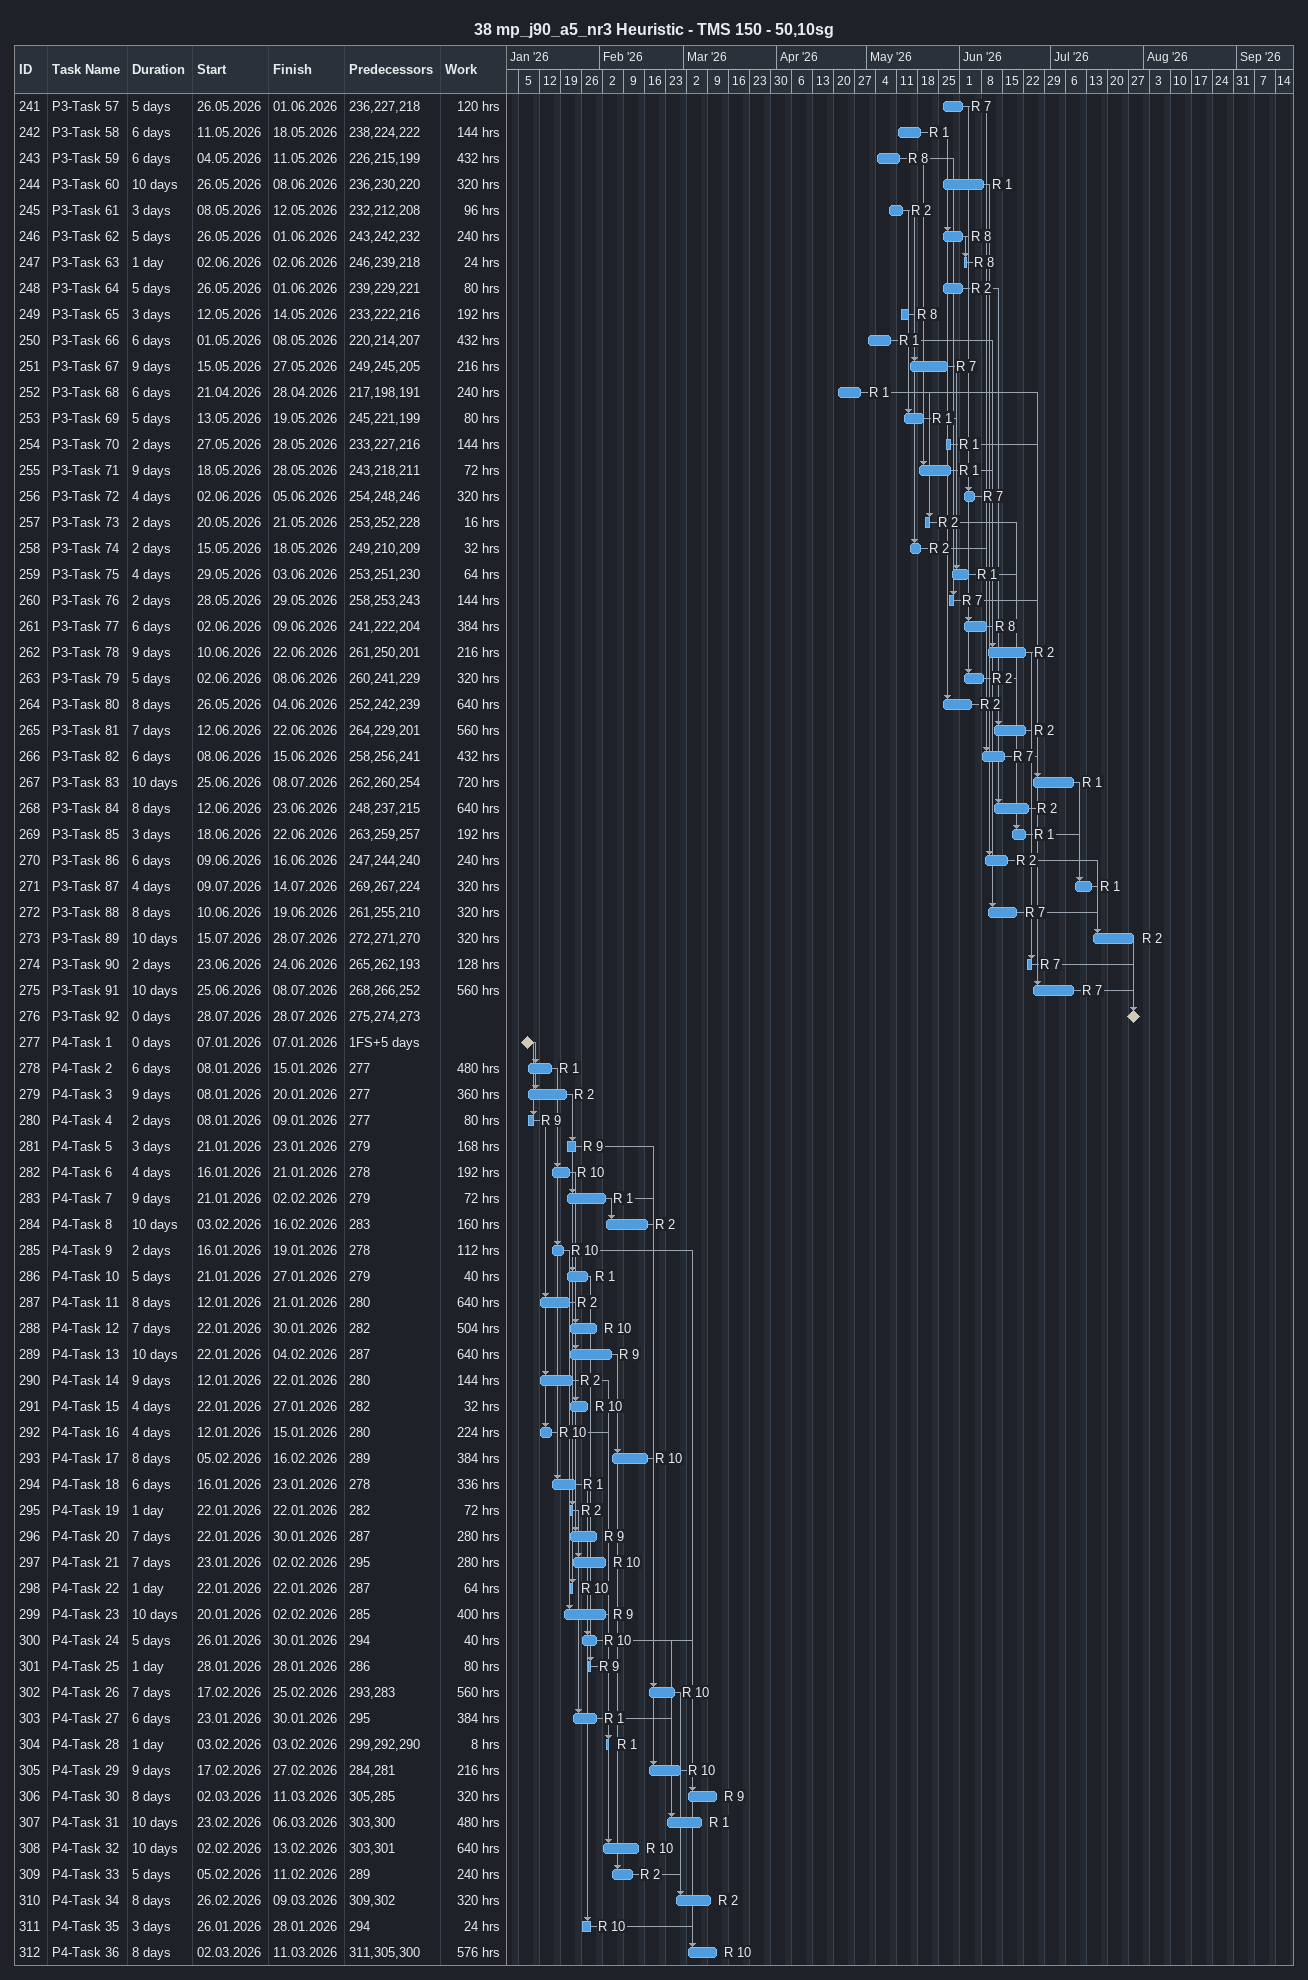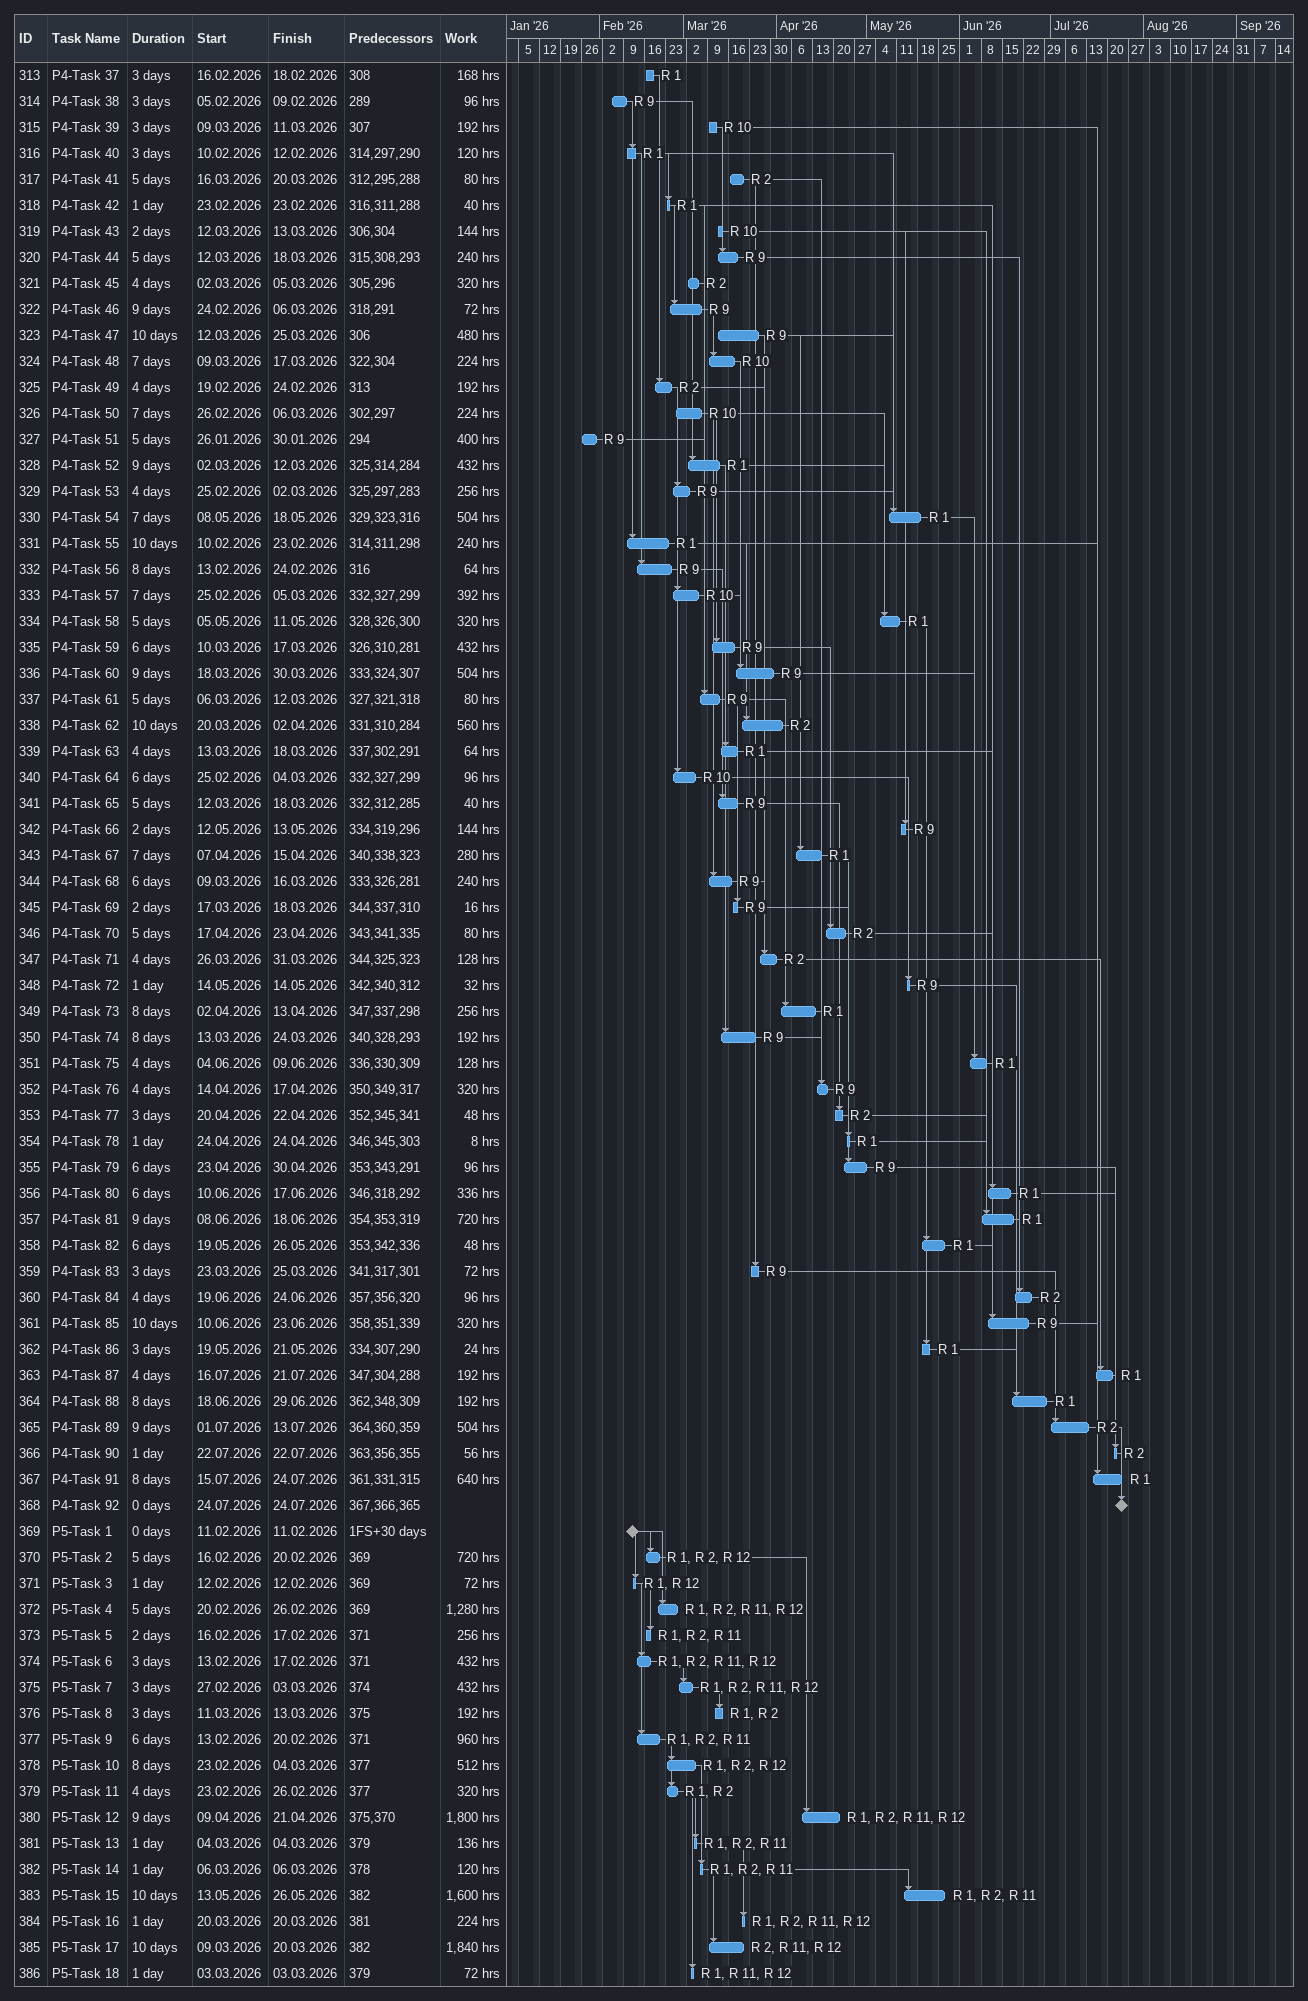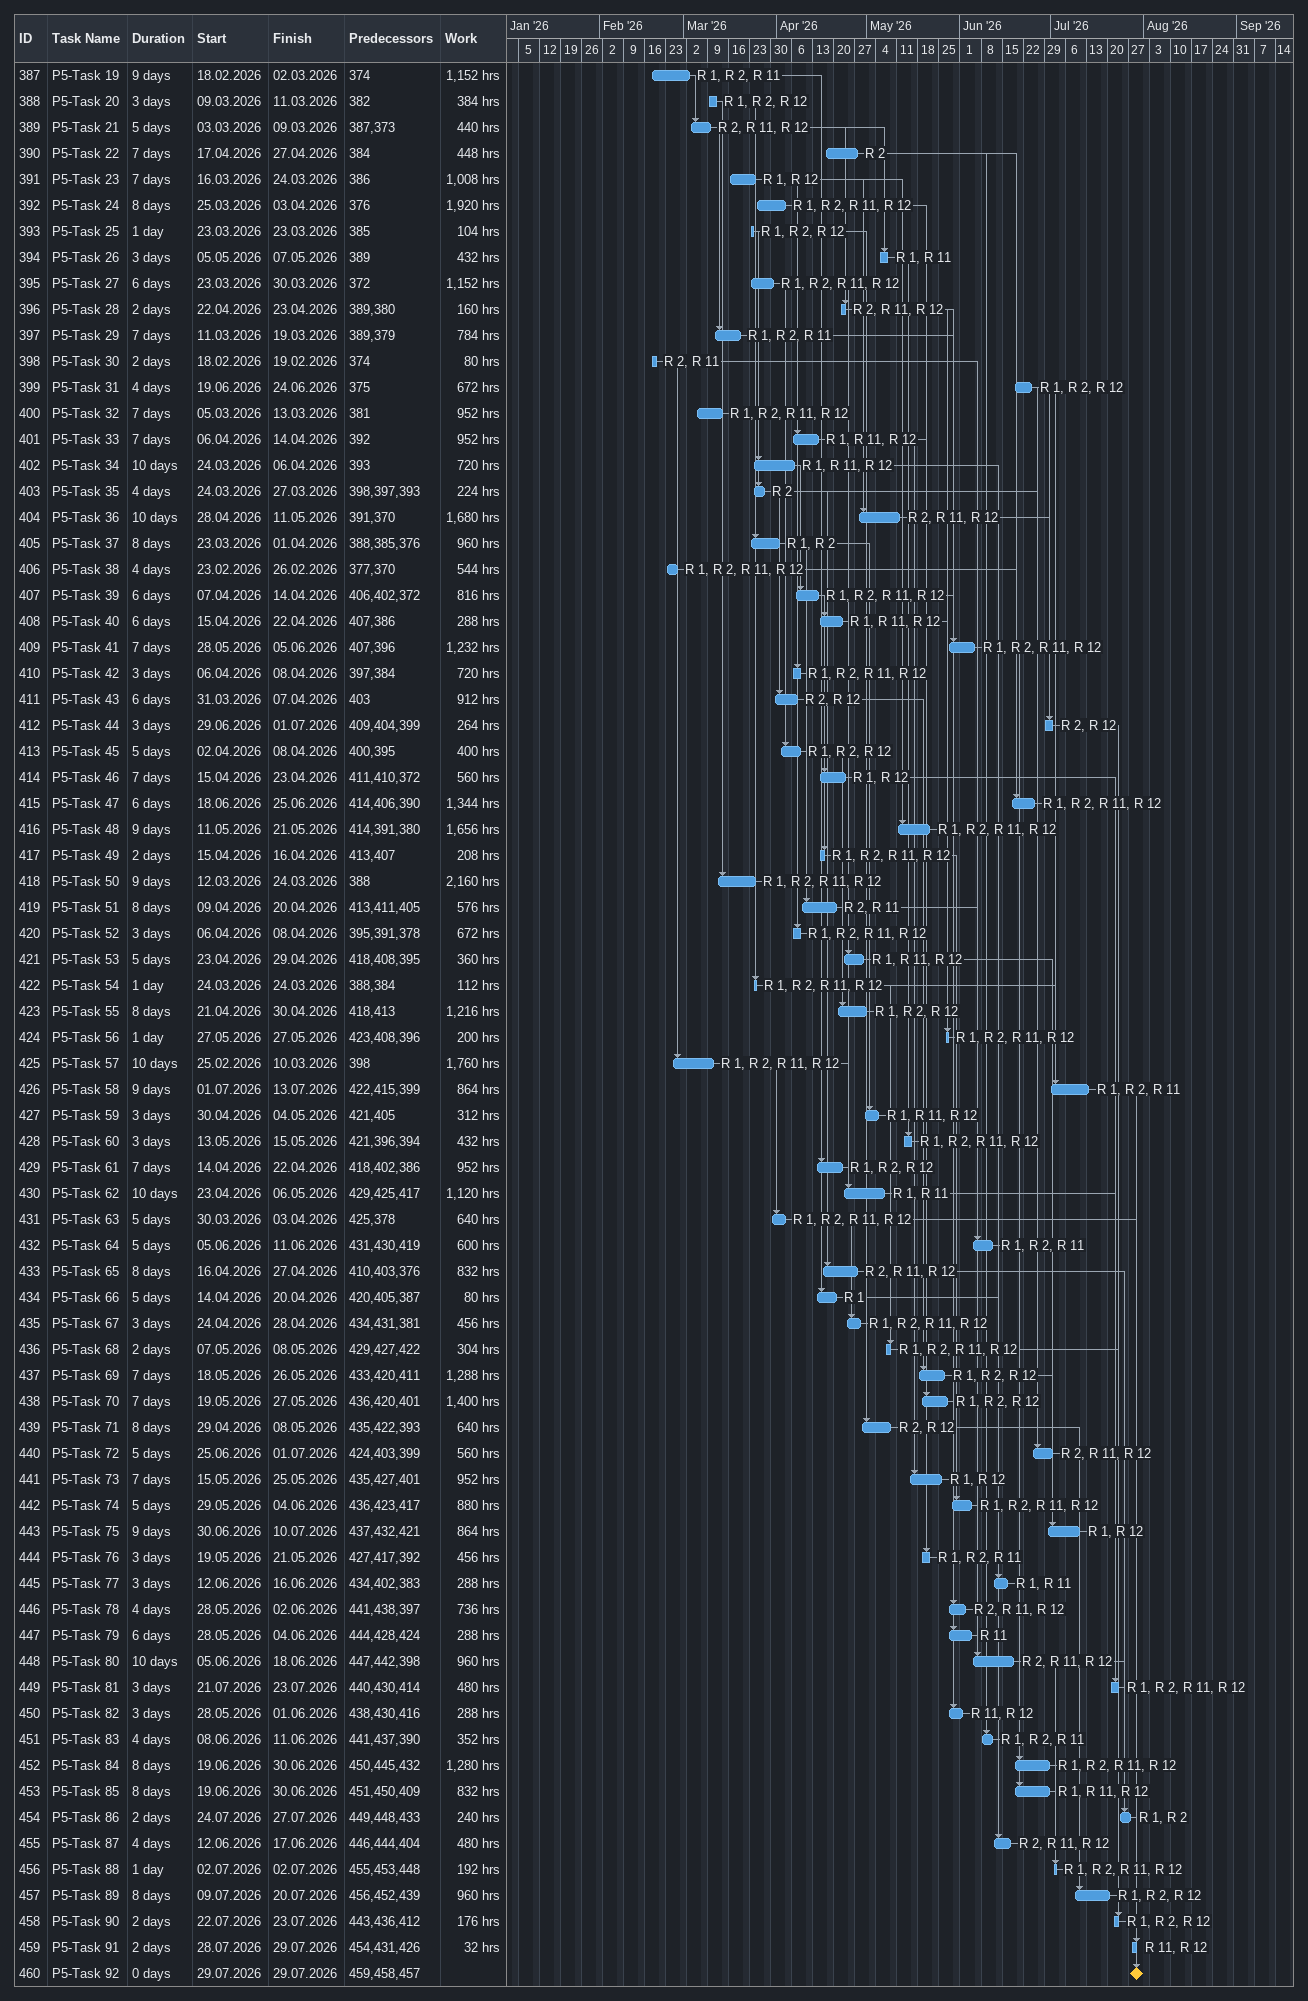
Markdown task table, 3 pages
38 mp_j90_a5_nr3 Heuristic - TMS 150 - 50,10sg

| ID | Task | Duration | Start | Finish | Predecessors | Resources | Work (h) |
|---|---|---|---|---|---|---|---|
| 241 | P3-Task 57 | 5d | 2026-05-26 | 2026-06-01 | 236, 227, 218 | R 7 | 120 |
| 242 | P3-Task 58 | 6d | 2026-05-11 | 2026-05-18 | 238, 224, 222 | R 1 | 144 |
| 243 | P3-Task 59 | 6d | 2026-05-04 | 2026-05-11 | 226, 215, 199 | R 8 | 432 |
| 244 | P3-Task 60 | 10d | 2026-05-26 | 2026-06-08 | 236, 230, 220 | R 1 | 320 |
| 245 | P3-Task 61 | 3d | 2026-05-08 | 2026-05-12 | 232, 212, 208 | R 2 | 96 |
| 246 | P3-Task 62 | 5d | 2026-05-26 | 2026-06-01 | 243, 242, 232 | R 8 | 240 |
| 247 | P3-Task 63 | 1d | 2026-06-02 | 2026-06-02 | 246, 239, 218 | R 8 | 24 |
| 248 | P3-Task 64 | 5d | 2026-05-26 | 2026-06-01 | 239, 229, 221 | R 2 | 80 |
| 249 | P3-Task 65 | 3d | 2026-05-12 | 2026-05-14 | 233, 222, 216 | R 8 | 192 |
| 250 | P3-Task 66 | 6d | 2026-05-01 | 2026-05-08 | 220, 214, 207 | R 1 | 432 |
| 251 | P3-Task 67 | 9d | 2026-05-15 | 2026-05-27 | 249, 245, 205 | R 7 | 216 |
| 252 | P3-Task 68 | 6d | 2026-04-21 | 2026-04-28 | 217, 198, 191 | R 1 | 240 |
| 253 | P3-Task 69 | 5d | 2026-05-13 | 2026-05-19 | 245, 221, 199 | R 1 | 80 |
| 254 | P3-Task 70 | 2d | 2026-05-27 | 2026-05-28 | 233, 227, 216 | R 1 | 144 |
| 255 | P3-Task 71 | 9d | 2026-05-18 | 2026-05-28 | 243, 218, 211 | R 1 | 72 |
| 256 | P3-Task 72 | 4d | 2026-06-02 | 2026-06-05 | 254, 248, 246 | R 7 | 320 |
| 257 | P3-Task 73 | 2d | 2026-05-20 | 2026-05-21 | 253, 252, 228 | R 2 | 16 |
| 258 | P3-Task 74 | 2d | 2026-05-15 | 2026-05-18 | 249, 210, 209 | R 2 | 32 |
| 259 | P3-Task 75 | 4d | 2026-05-29 | 2026-06-03 | 253, 251, 230 | R 1 | 64 |
| 260 | P3-Task 76 | 2d | 2026-05-28 | 2026-05-29 | 258, 253, 243 | R 7 | 144 |
| 261 | P3-Task 77 | 6d | 2026-06-02 | 2026-06-09 | 241, 222, 204 | R 8 | 384 |
| 262 | P3-Task 78 | 9d | 2026-06-10 | 2026-06-22 | 261, 250, 201 | R 2 | 216 |
| 263 | P3-Task 79 | 5d | 2026-06-02 | 2026-06-08 | 260, 241, 229 | R 2 | 320 |
| 264 | P3-Task 80 | 8d | 2026-05-26 | 2026-06-04 | 252, 242, 239 | R 2 | 640 |
| 265 | P3-Task 81 | 7d | 2026-06-12 | 2026-06-22 | 264, 229, 201 | R 2 | 560 |
| 266 | P3-Task 82 | 6d | 2026-06-08 | 2026-06-15 | 258, 256, 241 | R 7 | 432 |
| 267 | P3-Task 83 | 10d | 2026-06-25 | 2026-07-08 | 262, 260, 254 | R 1 | 720 |
| 268 | P3-Task 84 | 8d | 2026-06-12 | 2026-06-23 | 248, 237, 215 | R 2 | 640 |
| 269 | P3-Task 85 | 3d | 2026-06-18 | 2026-06-22 | 263, 259, 257 | R 1 | 192 |
| 270 | P3-Task 86 | 6d | 2026-06-09 | 2026-06-16 | 247, 244, 240 | R 2 | 240 |
| 271 | P3-Task 87 | 4d | 2026-07-09 | 2026-07-14 | 269, 267, 224 | R 1 | 320 |
| 272 | P3-Task 88 | 8d | 2026-06-10 | 2026-06-19 | 261, 255, 210 | R 7 | 320 |
| 273 | P3-Task 89 | 10d | 2026-07-15 | 2026-07-28 | 272, 271, 270 | R 2 | 320 |
| 274 | P3-Task 90 | 2d | 2026-06-23 | 2026-06-24 | 265, 262, 193 | R 7 | 128 |
| 275 | P3-Task 91 | 10d | 2026-06-25 | 2026-07-08 | 268, 266, 252 | R 7 | 560 |
| 276 | P3-Task 92 | 0d | 2026-07-28 | 2026-07-28 | 275, 274, 273 |  |  |
| 277 | P4-Task 1 | 0d | 2026-01-07 | 2026-01-07 | 1FS+5d |  |  |
| 278 | P4-Task 2 | 6d | 2026-01-08 | 2026-01-15 | 277 | R 1 | 480 |
| 279 | P4-Task 3 | 9d | 2026-01-08 | 2026-01-20 | 277 | R 2 | 360 |
| 280 | P4-Task 4 | 2d | 2026-01-08 | 2026-01-09 | 277 | R 9 | 80 |
| 281 | P4-Task 5 | 3d | 2026-01-21 | 2026-01-23 | 279 | R 9 | 168 |
| 282 | P4-Task 6 | 4d | 2026-01-16 | 2026-01-21 | 278 | R 10 | 192 |
| 283 | P4-Task 7 | 9d | 2026-01-21 | 2026-02-02 | 279 | R 1 | 72 |
| 284 | P4-Task 8 | 10d | 2026-02-03 | 2026-02-16 | 283 | R 2 | 160 |
| 285 | P4-Task 9 | 2d | 2026-01-16 | 2026-01-19 | 278 | R 10 | 112 |
| 286 | P4-Task 10 | 5d | 2026-01-21 | 2026-01-27 | 279 | R 1 | 40 |
| 287 | P4-Task 11 | 8d | 2026-01-12 | 2026-01-21 | 280 | R 2 | 640 |
| 288 | P4-Task 12 | 7d | 2026-01-22 | 2026-01-30 | 282 | R 10 | 504 |
| 289 | P4-Task 13 | 10d | 2026-01-22 | 2026-02-04 | 287 | R 9 | 640 |
| 290 | P4-Task 14 | 9d | 2026-01-12 | 2026-01-22 | 280 | R 2 | 144 |
| 291 | P4-Task 15 | 4d | 2026-01-22 | 2026-01-27 | 282 | R 10 | 32 |
| 292 | P4-Task 16 | 4d | 2026-01-12 | 2026-01-15 | 280 | R 10 | 224 |
| 293 | P4-Task 17 | 8d | 2026-02-05 | 2026-02-16 | 289 | R 10 | 384 |
| 294 | P4-Task 18 | 6d | 2026-01-16 | 2026-01-23 | 278 | R 1 | 336 |
| 295 | P4-Task 19 | 1d | 2026-01-22 | 2026-01-22 | 282 | R 2 | 72 |
| 296 | P4-Task 20 | 7d | 2026-01-22 | 2026-01-30 | 287 | R 9 | 280 |
| 297 | P4-Task 21 | 7d | 2026-01-23 | 2026-02-02 | 295 | R 10 | 280 |
| 298 | P4-Task 22 | 1d | 2026-01-22 | 2026-01-22 | 287 | R 10 | 64 |
| 299 | P4-Task 23 | 10d | 2026-01-20 | 2026-02-02 | 285 | R 9 | 400 |
| 300 | P4-Task 24 | 5d | 2026-01-26 | 2026-01-30 | 294 | R 10 | 40 |
| 301 | P4-Task 25 | 1d | 2026-01-28 | 2026-01-28 | 286 | R 9 | 80 |
| 302 | P4-Task 26 | 7d | 2026-02-17 | 2026-02-25 | 293, 283 | R 10 | 560 |
| 303 | P4-Task 27 | 6d | 2026-01-23 | 2026-01-30 | 295 | R 1 | 384 |
| 304 | P4-Task 28 | 1d | 2026-02-03 | 2026-02-03 | 299, 292, 290 | R 1 | 8 |
| 305 | P4-Task 29 | 9d | 2026-02-17 | 2026-02-27 | 284, 281 | R 10 | 216 |
| 306 | P4-Task 30 | 8d | 2026-03-02 | 2026-03-11 | 305, 285 | R 9 | 320 |
| 307 | P4-Task 31 | 10d | 2026-02-23 | 2026-03-06 | 303, 300 | R 1 | 480 |
| 308 | P4-Task 32 | 10d | 2026-02-02 | 2026-02-13 | 303, 301 | R 10 | 640 |
| 309 | P4-Task 33 | 5d | 2026-02-05 | 2026-02-11 | 289 | R 2 | 240 |
| 310 | P4-Task 34 | 8d | 2026-02-26 | 2026-03-09 | 309, 302 | R 2 | 320 |
| 311 | P4-Task 35 | 3d | 2026-01-26 | 2026-01-28 | 294 | R 10 | 24 |
| 312 | P4-Task 36 | 8d | 2026-03-02 | 2026-03-11 | 311, 305, 300 | R 10 | 576 |
| 313 | P4-Task 37 | 3d | 2026-02-16 | 2026-02-18 | 308 | R 1 | 168 |
| 314 | P4-Task 38 | 3d | 2026-02-05 | 2026-02-09 | 289 | R 9 | 96 |
| 315 | P4-Task 39 | 3d | 2026-03-09 | 2026-03-11 | 307 | R 10 | 192 |
| 316 | P4-Task 40 | 3d | 2026-02-10 | 2026-02-12 | 314, 297, 290 | R 1 | 120 |
| 317 | P4-Task 41 | 5d | 2026-03-16 | 2026-03-20 | 312, 295, 288 | R 2 | 80 |
| 318 | P4-Task 42 | 1d | 2026-02-23 | 2026-02-23 | 316, 311, 288 | R 1 | 40 |
| 319 | P4-Task 43 | 2d | 2026-03-12 | 2026-03-13 | 306, 304 | R 10 | 144 |
| 320 | P4-Task 44 | 5d | 2026-03-12 | 2026-03-18 | 315, 308, 293 | R 9 | 240 |
| 321 | P4-Task 45 | 4d | 2026-03-02 | 2026-03-05 | 305, 296 | R 2 | 320 |
| 322 | P4-Task 46 | 9d | 2026-02-24 | 2026-03-06 | 318, 291 | R 9 | 72 |
| 323 | P4-Task 47 | 10d | 2026-03-12 | 2026-03-25 | 306 | R 9 | 480 |
| 324 | P4-Task 48 | 7d | 2026-03-09 | 2026-03-17 | 322, 304 | R 10 | 224 |
| 325 | P4-Task 49 | 4d | 2026-02-19 | 2026-02-24 | 313 | R 2 | 192 |
| 326 | P4-Task 50 | 7d | 2026-02-26 | 2026-03-06 | 302, 297 | R 10 | 224 |
| 327 | P4-Task 51 | 5d | 2026-01-26 | 2026-01-30 | 294 | R 9 | 400 |
| 328 | P4-Task 52 | 9d | 2026-03-02 | 2026-03-12 | 325, 314, 284 | R 1 | 432 |
| 329 | P4-Task 53 | 4d | 2026-02-25 | 2026-03-02 | 325, 297, 283 | R 9 | 256 |
| 330 | P4-Task 54 | 7d | 2026-05-08 | 2026-05-18 | 329, 323, 316 | R 1 | 504 |
| 331 | P4-Task 55 | 10d | 2026-02-10 | 2026-02-23 | 314, 311, 298 | R 1 | 240 |
| 332 | P4-Task 56 | 8d | 2026-02-13 | 2026-02-24 | 316 | R 9 | 64 |
| 333 | P4-Task 57 | 7d | 2026-02-25 | 2026-03-05 | 332, 327, 299 | R 10 | 392 |
| 334 | P4-Task 58 | 5d | 2026-05-05 | 2026-05-11 | 328, 326, 300 | R 1 | 320 |
| 335 | P4-Task 59 | 6d | 2026-03-10 | 2026-03-17 | 326, 310, 281 | R 9 | 432 |
| 336 | P4-Task 60 | 9d | 2026-03-18 | 2026-03-30 | 333, 324, 307 | R 9 | 504 |
| 337 | P4-Task 61 | 5d | 2026-03-06 | 2026-03-12 | 327, 321, 318 | R 9 | 80 |
| 338 | P4-Task 62 | 10d | 2026-03-20 | 2026-04-02 | 331, 310, 284 | R 2 | 560 |
| 339 | P4-Task 63 | 4d | 2026-03-13 | 2026-03-18 | 337, 302, 291 | R 1 | 64 |
| 340 | P4-Task 64 | 6d | 2026-02-25 | 2026-03-04 | 332, 327, 299 | R 10 | 96 |
| 341 | P4-Task 65 | 5d | 2026-03-12 | 2026-03-18 | 332, 312, 285 | R 9 | 40 |
| 342 | P4-Task 66 | 2d | 2026-05-12 | 2026-05-13 | 334, 319, 296 | R 9 | 144 |
| 343 | P4-Task 67 | 7d | 2026-04-07 | 2026-04-15 | 340, 338, 323 | R 1 | 280 |
| 344 | P4-Task 68 | 6d | 2026-03-09 | 2026-03-16 | 333, 326, 281 | R 9 | 240 |
| 345 | P4-Task 69 | 2d | 2026-03-17 | 2026-03-18 | 344, 337, 310 | R 9 | 16 |
| 346 | P4-Task 70 | 5d | 2026-04-17 | 2026-04-23 | 343, 341, 335 | R 2 | 80 |
| 347 | P4-Task 71 | 4d | 2026-03-26 | 2026-03-31 | 344, 325, 323 | R 2 | 128 |
| 348 | P4-Task 72 | 1d | 2026-05-14 | 2026-05-14 | 342, 340, 312 | R 9 | 32 |
| 349 | P4-Task 73 | 8d | 2026-04-02 | 2026-04-13 | 347, 337, 298 | R 1 | 256 |
| 350 | P4-Task 74 | 8d | 2026-03-13 | 2026-03-24 | 340, 328, 293 | R 9 | 192 |
| 351 | P4-Task 75 | 4d | 2026-06-04 | 2026-06-09 | 336, 330, 309 | R 1 | 128 |
| 352 | P4-Task 76 | 4d | 2026-04-14 | 2026-04-17 | 350, 349, 317 | R 9 | 320 |
| 353 | P4-Task 77 | 3d | 2026-04-20 | 2026-04-22 | 352, 345, 341 | R 2 | 48 |
| 354 | P4-Task 78 | 1d | 2026-04-24 | 2026-04-24 | 346, 345, 303 | R 1 | 8 |
| 355 | P4-Task 79 | 6d | 2026-04-23 | 2026-04-30 | 353, 343, 291 | R 9 | 96 |
| 356 | P4-Task 80 | 6d | 2026-06-10 | 2026-06-17 | 346, 318, 292 | R 1 | 336 |
| 357 | P4-Task 81 | 9d | 2026-06-08 | 2026-06-18 | 354, 353, 319 | R 1 | 720 |
| 358 | P4-Task 82 | 6d | 2026-05-19 | 2026-05-26 | 353, 342, 336 | R 1 | 48 |
| 359 | P4-Task 83 | 3d | 2026-03-23 | 2026-03-25 | 341, 317, 301 | R 9 | 72 |
| 360 | P4-Task 84 | 4d | 2026-06-19 | 2026-06-24 | 357, 356, 320 | R 2 | 96 |
| 361 | P4-Task 85 | 10d | 2026-06-10 | 2026-06-23 | 358, 351, 339 | R 9 | 320 |
| 362 | P4-Task 86 | 3d | 2026-05-19 | 2026-05-21 | 334, 307, 290 | R 1 | 24 |
| 363 | P4-Task 87 | 4d | 2026-07-16 | 2026-07-21 | 347, 304, 288 | R 1 | 192 |
| 364 | P4-Task 88 | 8d | 2026-06-18 | 2026-06-29 | 362, 348, 309 | R 1 | 192 |
| 365 | P4-Task 89 | 9d | 2026-07-01 | 2026-07-13 | 364, 360, 359 | R 2 | 504 |
| 366 | P4-Task 90 | 1d | 2026-07-22 | 2026-07-22 | 363, 356, 355 | R 2 | 56 |
| 367 | P4-Task 91 | 8d | 2026-07-15 | 2026-07-24 | 361, 331, 315 | R 1 | 640 |
| 368 | P4-Task 92 | 0d | 2026-07-24 | 2026-07-24 | 367, 366, 365 |  |  |
| 369 | P5-Task 1 | 0d | 2026-02-11 | 2026-02-11 | 1FS+30d |  |  |
| 370 | P5-Task 2 | 5d | 2026-02-16 | 2026-02-20 | 369 | R 1, R 2, R 12 | 720 |
| 371 | P5-Task 3 | 1d | 2026-02-12 | 2026-02-12 | 369 | R 1, R 12 | 72 |
| 372 | P5-Task 4 | 5d | 2026-02-20 | 2026-02-26 | 369 | R 1, R 2, R 11, R 12 | 1280 |
| 373 | P5-Task 5 | 2d | 2026-02-16 | 2026-02-17 | 371 | R 1, R 2, R 11 | 256 |
| 374 | P5-Task 6 | 3d | 2026-02-13 | 2026-02-17 | 371 | R 1, R 2, R 11, R 12 | 432 |
| 375 | P5-Task 7 | 3d | 2026-02-27 | 2026-03-03 | 374 | R 1, R 2, R 11, R 12 | 432 |
| 376 | P5-Task 8 | 3d | 2026-03-11 | 2026-03-13 | 375 | R 1, R 2 | 192 |
| 377 | P5-Task 9 | 6d | 2026-02-13 | 2026-02-20 | 371 | R 1, R 2, R 11 | 960 |
| 378 | P5-Task 10 | 8d | 2026-02-23 | 2026-03-04 | 377 | R 1, R 2, R 12 | 512 |
| 379 | P5-Task 11 | 4d | 2026-02-23 | 2026-02-26 | 377 | R 1, R 2 | 320 |
| 380 | P5-Task 12 | 9d | 2026-04-09 | 2026-04-21 | 375, 370 | R 1, R 2, R 11, R 12 | 1800 |
| 381 | P5-Task 13 | 1d | 2026-03-04 | 2026-03-04 | 379 | R 1, R 2, R 11 | 136 |
| 382 | P5-Task 14 | 1d | 2026-03-06 | 2026-03-06 | 378 | R 1, R 2, R 11 | 120 |
| 383 | P5-Task 15 | 10d | 2026-05-13 | 2026-05-26 | 382 | R 1, R 2, R 11 | 1600 |
| 384 | P5-Task 16 | 1d | 2026-03-20 | 2026-03-20 | 381 | R 1, R 2, R 11, R 12 | 224 |
| 385 | P5-Task 17 | 10d | 2026-03-09 | 2026-03-20 | 382 | R 2, R 11, R 12 | 1840 |
| 386 | P5-Task 18 | 1d | 2026-03-03 | 2026-03-03 | 379 | R 1, R 11, R 12 | 72 |
| 387 | P5-Task 19 | 9d | 2026-02-18 | 2026-03-02 | 374 | R 1, R 2, R 11 | 1152 |
| 388 | P5-Task 20 | 3d | 2026-03-09 | 2026-03-11 | 382 | R 1, R 2, R 12 | 384 |
| 389 | P5-Task 21 | 5d | 2026-03-03 | 2026-03-09 | 387, 373 | R 2, R 11, R 12 | 440 |
| 390 | P5-Task 22 | 7d | 2026-04-17 | 2026-04-27 | 384 | R 2 | 448 |
| 391 | P5-Task 23 | 7d | 2026-03-16 | 2026-03-24 | 386 | R 1, R 12 | 1008 |
| 392 | P5-Task 24 | 8d | 2026-03-25 | 2026-04-03 | 376 | R 1, R 2, R 11, R 12 | 1920 |
| 393 | P5-Task 25 | 1d | 2026-03-23 | 2026-03-23 | 385 | R 1, R 2, R 12 | 104 |
| 394 | P5-Task 26 | 3d | 2026-05-05 | 2026-05-07 | 389 | R 1, R 11 | 432 |
| 395 | P5-Task 27 | 6d | 2026-03-23 | 2026-03-30 | 372 | R 1, R 2, R 11, R 12 | 1152 |
| 396 | P5-Task 28 | 2d | 2026-04-22 | 2026-04-23 | 389, 380 | R 2, R 11, R 12 | 160 |
| 397 | P5-Task 29 | 7d | 2026-03-11 | 2026-03-19 | 389, 379 | R 1, R 2, R 11 | 784 |
| 398 | P5-Task 30 | 2d | 2026-02-18 | 2026-02-19 | 374 | R 2, R 11 | 80 |
| 399 | P5-Task 31 | 4d | 2026-06-19 | 2026-06-24 | 375 | R 1, R 2, R 12 | 672 |
| 400 | P5-Task 32 | 7d | 2026-03-05 | 2026-03-13 | 381 | R 1, R 2, R 11, R 12 | 952 |
| 401 | P5-Task 33 | 7d | 2026-04-06 | 2026-04-14 | 392 | R 1, R 11, R 12 | 952 |
| 402 | P5-Task 34 | 10d | 2026-03-24 | 2026-04-06 | 393 | R 1, R 11, R 12 | 720 |
| 403 | P5-Task 35 | 4d | 2026-03-24 | 2026-03-27 | 398, 397, 393 | R 2 | 224 |
| 404 | P5-Task 36 | 10d | 2026-04-28 | 2026-05-11 | 391, 370 | R 2, R 11, R 12 | 1680 |
| 405 | P5-Task 37 | 8d | 2026-03-23 | 2026-04-01 | 388, 385, 376 | R 1, R 2 | 960 |
| 406 | P5-Task 38 | 4d | 2026-02-23 | 2026-02-26 | 377, 370 | R 1, R 2, R 11, R 12 | 544 |
| 407 | P5-Task 39 | 6d | 2026-04-07 | 2026-04-14 | 406, 402, 372 | R 1, R 2, R 11, R 12 | 816 |
| 408 | P5-Task 40 | 6d | 2026-04-15 | 2026-04-22 | 407, 386 | R 1, R 11, R 12 | 288 |
| 409 | P5-Task 41 | 7d | 2026-05-28 | 2026-06-05 | 407, 396 | R 1, R 2, R 11, R 12 | 1232 |
| 410 | P5-Task 42 | 3d | 2026-04-06 | 2026-04-08 | 397, 384 | R 1, R 2, R 11, R 12 | 720 |
| 411 | P5-Task 43 | 6d | 2026-03-31 | 2026-04-07 | 403 | R 2, R 12 | 912 |
| 412 | P5-Task 44 | 3d | 2026-06-29 | 2026-07-01 | 409, 404, 399 | R 2, R 12 | 264 |
| 413 | P5-Task 45 | 5d | 2026-04-02 | 2026-04-08 | 400, 395 | R 1, R 2, R 12 | 400 |
| 414 | P5-Task 46 | 7d | 2026-04-15 | 2026-04-23 | 411, 410, 372 | R 1, R 12 | 560 |
| 415 | P5-Task 47 | 6d | 2026-06-18 | 2026-06-25 | 414, 406, 390 | R 1, R 2, R 11, R 12 | 1344 |
| 416 | P5-Task 48 | 9d | 2026-05-11 | 2026-05-21 | 414, 391, 380 | R 1, R 2, R 11, R 12 | 1656 |
| 417 | P5-Task 49 | 2d | 2026-04-15 | 2026-04-16 | 413, 407 | R 1, R 2, R 11, R 12 | 208 |
| 418 | P5-Task 50 | 9d | 2026-03-12 | 2026-03-24 | 388 | R 1, R 2, R 11, R 12 | 2160 |
| 419 | P5-Task 51 | 8d | 2026-04-09 | 2026-04-20 | 413, 411, 405 | R 2, R 11 | 576 |
| 420 | P5-Task 52 | 3d | 2026-04-06 | 2026-04-08 | 395, 391, 378 | R 1, R 2, R 11, R 12 | 672 |
| 421 | P5-Task 53 | 5d | 2026-04-23 | 2026-04-29 | 418, 408, 395 | R 1, R 11, R 12 | 360 |
| 422 | P5-Task 54 | 1d | 2026-03-24 | 2026-03-24 | 388, 384 | R 1, R 2, R 11, R 12 | 112 |
| 423 | P5-Task 55 | 8d | 2026-04-21 | 2026-04-30 | 418, 413 | R 1, R 2, R 12 | 1216 |
| 424 | P5-Task 56 | 1d | 2026-05-27 | 2026-05-27 | 423, 408, 396 | R 1, R 2, R 11, R 12 | 200 |
| 425 | P5-Task 57 | 10d | 2026-02-25 | 2026-03-10 | 398 | R 1, R 2, R 11, R 12 | 1760 |
| 426 | P5-Task 58 | 9d | 2026-07-01 | 2026-07-13 | 422, 415, 399 | R 1, R 2, R 11 | 864 |
| 427 | P5-Task 59 | 3d | 2026-04-30 | 2026-05-04 | 421, 405 | R 1, R 11, R 12 | 312 |
| 428 | P5-Task 60 | 3d | 2026-05-13 | 2026-05-15 | 421, 396, 394 | R 1, R 2, R 11, R 12 | 432 |
| 429 | P5-Task 61 | 7d | 2026-04-14 | 2026-04-22 | 418, 402, 386 | R 1, R 2, R 12 | 952 |
| 430 | P5-Task 62 | 10d | 2026-04-23 | 2026-05-06 | 429, 425, 417 | R 1, R 11 | 1120 |
| 431 | P5-Task 63 | 5d | 2026-03-30 | 2026-04-03 | 425, 378 | R 1, R 2, R 11, R 12 | 640 |
| 432 | P5-Task 64 | 5d | 2026-06-05 | 2026-06-11 | 431, 430, 419 | R 1, R 2, R 11 | 600 |
| 433 | P5-Task 65 | 8d | 2026-04-16 | 2026-04-27 | 410, 403, 376 | R 2, R 11, R 12 | 832 |
| 434 | P5-Task 66 | 5d | 2026-04-14 | 2026-04-20 | 420, 405, 387 | R 1 | 80 |
| 435 | P5-Task 67 | 3d | 2026-04-24 | 2026-04-28 | 434, 431, 381 | R 1, R 2, R 11, R 12 | 456 |
| 436 | P5-Task 68 | 2d | 2026-05-07 | 2026-05-08 | 429, 427, 422 | R 1, R 2, R 11, R 12 | 304 |
| 437 | P5-Task 69 | 7d | 2026-05-18 | 2026-05-26 | 433, 420, 411 | R 1, R 2, R 12 | 1288 |
| 438 | P5-Task 70 | 7d | 2026-05-19 | 2026-05-27 | 436, 420, 401 | R 1, R 2, R 12 | 1400 |
| 439 | P5-Task 71 | 8d | 2026-04-29 | 2026-05-08 | 435, 422, 393 | R 2, R 12 | 640 |
| 440 | P5-Task 72 | 5d | 2026-06-25 | 2026-07-01 | 424, 403, 399 | R 2, R 11, R 12 | 560 |
| 441 | P5-Task 73 | 7d | 2026-05-15 | 2026-05-25 | 435, 427, 401 | R 1, R 12 | 952 |
| 442 | P5-Task 74 | 5d | 2026-05-29 | 2026-06-04 | 436, 423, 417 | R 1, R 2, R 11, R 12 | 880 |
| 443 | P5-Task 75 | 9d | 2026-06-30 | 2026-07-10 | 437, 432, 421 | R 1, R 12 | 864 |
| 444 | P5-Task 76 | 3d | 2026-05-19 | 2026-05-21 | 427, 417, 392 | R 1, R 2, R 11 | 456 |
| 445 | P5-Task 77 | 3d | 2026-06-12 | 2026-06-16 | 434, 402, 383 | R 1, R 11 | 288 |
| 446 | P5-Task 78 | 4d | 2026-05-28 | 2026-06-02 | 441, 438, 397 | R 2, R 11, R 12 | 736 |
| 447 | P5-Task 79 | 6d | 2026-05-28 | 2026-06-04 | 444, 428, 424 | R 11 | 288 |
| 448 | P5-Task 80 | 10d | 2026-06-05 | 2026-06-18 | 447, 442, 398 | R 2, R 11, R 12 | 960 |
| 449 | P5-Task 81 | 3d | 2026-07-21 | 2026-07-23 | 440, 430, 414 | R 1, R 2, R 11, R 12 | 480 |
| 450 | P5-Task 82 | 3d | 2026-05-28 | 2026-06-01 | 438, 430, 416 | R 11, R 12 | 288 |
| 451 | P5-Task 83 | 4d | 2026-06-08 | 2026-06-11 | 441, 437, 390 | R 1, R 2, R 11 | 352 |
| 452 | P5-Task 84 | 8d | 2026-06-19 | 2026-06-30 | 450, 445, 432 | R 1, R 2, R 11, R 12 | 1280 |
| 453 | P5-Task 85 | 8d | 2026-06-19 | 2026-06-30 | 451, 450, 409 | R 1, R 11, R 12 | 832 |
| 454 | P5-Task 86 | 2d | 2026-07-24 | 2026-07-27 | 449, 448, 433 | R 1, R 2 | 240 |
| 455 | P5-Task 87 | 4d | 2026-06-12 | 2026-06-17 | 446, 444, 404 | R 2, R 11, R 12 | 480 |
| 456 | P5-Task 88 | 1d | 2026-07-02 | 2026-07-02 | 455, 453, 448 | R 1, R 2, R 11, R 12 | 192 |
| 457 | P5-Task 89 | 8d | 2026-07-09 | 2026-07-20 | 456, 452, 439 | R 1, R 2, R 12 | 960 |
| 458 | P5-Task 90 | 2d | 2026-07-22 | 2026-07-23 | 443, 436, 412 | R 1, R 2, R 12 | 176 |
| 459 | P5-Task 91 | 2d | 2026-07-28 | 2026-07-29 | 454, 431, 426 | R 11, R 12 | 32 |
| 460 | P5-Task 92 | 0d | 2026-07-29 | 2026-07-29 | 459, 458, 457 |  |  |
